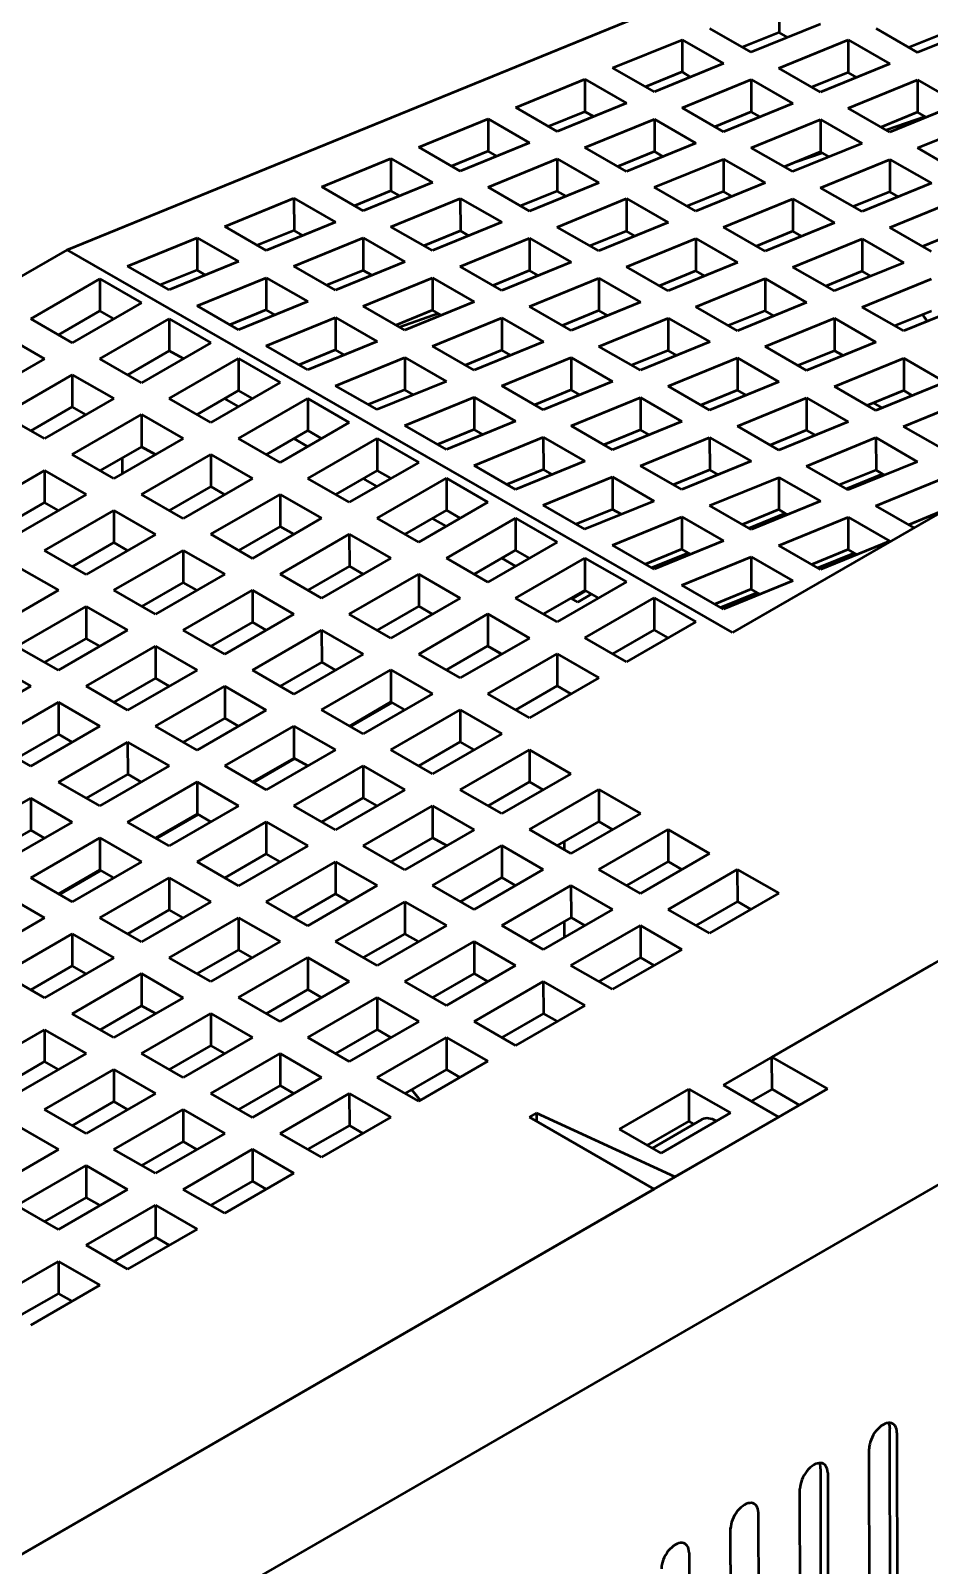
# Model space of a CAD drawing. Header units: millimetres. Extents: x 2121 to 4904, y 892 to 1933.
# Drawn here: x 3105.7 to 3174.5, y 1711.3 to 1828.8 of the extents above; entities that cross this region are included whole.
import ezdxf

# ---------------------------------------------------------------- set-up
doc = ezdxf.new("R2010")
doc.units = ezdxf.units.MM
doc.header["$LTSCALE"] = 1.8
doc.layers.add('외형선(ISO)', color=7, linetype='Continuous', lineweight=50)

msp = doc.modelspace()

# ---------------------------------------------------------------- linework, layer by layer
at = {"layer": '외형선(ISO)'}
for p, q in [((3108.52, 1812.02), (3177.48, 1840.18)), ((3251.03, 1835.58), (3159.44, 1782.7)), ((3163, 1831.14), (3163.01, 1828.66)), ((3160.88, 1827.14), (3157.7, 1828.97)), ((3163.01, 1828.66), (3160.22, 1827.52)), ((3166.19, 1829.3), (3160.88, 1827.14)), ((3163.67, 1828.28), (3163.01, 1828.66)), ((3173.61, 1827.12), (3170.43, 1828.95)), ((3175.74, 1828.64), (3172.95, 1827.5)), ((3178.92, 1829.28), (3173.61, 1827.12)), ((3150.27, 1825.94), (3155.58, 1828.1)), ((3155.58, 1828.1), (3158.76, 1826.27)), ((3155.58, 1828.1), (3155.58, 1825.63)), ((3163, 1825.92), (3168.31, 1828.08)), ((3168.31, 1828.08), (3171.49, 1826.25)), ((3168.31, 1828.08), (3168.31, 1825.6)), ((3158.76, 1826.27), (3153.46, 1824.1)), ((3171.49, 1826.25), (3166.19, 1824.08)), ((3142.85, 1822.9), (3148.15, 1825.07)), ((3148.15, 1825.07), (3151.33, 1823.24)), ((3148.15, 1825.07), (3148.15, 1822.59)), ((3153.46, 1824.1), (3150.27, 1825.94)), ((3155.58, 1825.63), (3152.79, 1824.49)), ((3156.24, 1825.24), (3155.58, 1825.63)), ((3155.58, 1822.88), (3160.88, 1825.05)), ((3160.88, 1825.05), (3164.06, 1823.22)), ((3160.88, 1825.05), (3160.88, 1822.57)), ((3166.19, 1824.08), (3163, 1825.92)), ((3168.31, 1825.6), (3165.52, 1824.47)), ((3168.97, 1825.22), (3168.31, 1825.6)), ((3168.31, 1822.86), (3173.61, 1825.03)), ((3173.61, 1825.03), (3176.79, 1823.2)), ((3173.61, 1825.03), (3173.61, 1822.55)), ((3146.03, 1821.07), (3142.85, 1822.9)), ((3148.15, 1822.59), (3145.37, 1821.45)), ((3151.33, 1823.24), (3146.03, 1821.07)), ((3148.82, 1822.21), (3148.15, 1822.59)), ((3158.76, 1821.05), (3155.58, 1822.88)), ((3160.88, 1822.57), (3158.09, 1821.43)), ((3164.06, 1823.22), (3158.76, 1821.05)), ((3161.55, 1822.19), (3160.88, 1822.57)), ((3171.49, 1821.03), (3168.31, 1822.86)), ((3173.61, 1822.55), (3170.82, 1821.41)), ((3176.79, 1823.2), (3171.49, 1821.03)), ((3174.28, 1822.17), (3173.61, 1822.55)), ((3135.42, 1819.87), (3140.73, 1822.04)), ((3140.73, 1822.04), (3143.91, 1820.2)), ((3140.73, 1822.04), (3140.73, 1819.56)), ((3148.15, 1819.85), (3153.46, 1822.02)), ((3153.46, 1822.02), (3156.64, 1820.18)), ((3153.46, 1822.02), (3153.46, 1819.54)), ((3160.88, 1819.83), (3166.18, 1821.99)), ((3166.18, 1821.99), (3169.37, 1820.16)), ((3166.18, 1821.99), (3166.19, 1819.52)), ((3171.22, 1821.19), (3174.17, 1822.23)), ((3173.61, 1819.81), (3178.91, 1821.97)), ((3143.91, 1820.2), (3138.6, 1818.04)), ((3156.64, 1820.18), (3151.33, 1818.02)), ((3169.37, 1820.16), (3164.06, 1818)), ((3128, 1816.84), (3133.3, 1819)), ((3133.3, 1819), (3136.48, 1817.17)), ((3133.3, 1819), (3133.3, 1816.53)), ((3138.6, 1818.04), (3135.42, 1819.87)), ((3140.73, 1819.56), (3137.94, 1818.42)), ((3141.39, 1819.18), (3140.73, 1819.56)), ((3140.73, 1816.82), (3146.03, 1818.98)), ((3146.03, 1818.98), (3149.21, 1817.15)), ((3146.03, 1818.98), (3146.03, 1816.51)), ((3151.33, 1818.02), (3148.15, 1819.85)), ((3153.46, 1819.54), (3150.67, 1818.4)), ((3154.12, 1819.16), (3153.46, 1819.54)), ((3164.06, 1818), (3160.88, 1819.83)), ((3166.19, 1819.52), (3163.4, 1818.38)), ((3164.29, 1818.74), (3166.3, 1819.45)), ((3166.85, 1819.14), (3166.19, 1819.52)), ((3176.79, 1817.97), (3173.61, 1819.81)), ((3153.45, 1816.8), (3158.76, 1818.96)), ((3158.75, 1748.06), (3280.73, 1818.48)), ((3158.76, 1818.96), (3161.94, 1817.13)), ((3158.76, 1818.96), (3158.76, 1816.48)), ((3166.18, 1816.77), (3171.49, 1818.94)), ((3171.49, 1818.94), (3174.67, 1817.11)), ((3171.49, 1818.94), (3171.49, 1816.46)), ((3131.18, 1815.01), (3128, 1816.84)), ((3136.48, 1817.17), (3131.18, 1815.01)), ((3143.91, 1814.98), (3140.73, 1816.82)), ((3149.21, 1817.15), (3143.91, 1814.98)), ((3156.64, 1814.96), (3153.45, 1816.8)), ((3161.94, 1817.13), (3156.64, 1814.96)), ((3169.37, 1814.94), (3166.18, 1816.77)), ((3174.67, 1817.11), (3169.37, 1814.94)), ((3120.57, 1813.81), (3125.87, 1815.97)), ((3125.87, 1815.97), (3129.06, 1814.14)), ((3125.87, 1815.97), (3125.88, 1813.49)), ((3133.3, 1816.53), (3130.51, 1815.39)), ((3133.97, 1816.14), (3133.3, 1816.53)), ((3133.3, 1813.78), (3138.6, 1815.95)), ((3138.6, 1815.95), (3141.79, 1814.12)), ((3138.6, 1815.95), (3138.61, 1813.47)), ((3146.03, 1816.51), (3143.24, 1815.37)), ((3146.7, 1816.12), (3146.03, 1816.51)), ((3146.03, 1813.76), (3151.33, 1815.93)), ((3151.33, 1815.93), (3154.51, 1814.1)), ((3151.33, 1815.93), (3151.34, 1813.45)), ((3158.76, 1816.48), (3155.97, 1815.35)), ((3159.43, 1816.1), (3158.76, 1816.48)), ((3158.76, 1813.74), (3164.06, 1815.91)), ((3164.06, 1815.91), (3167.24, 1814.08)), ((3164.06, 1815.91), (3164.06, 1813.43)), ((3171.49, 1816.46), (3168.7, 1815.32)), ((3172.15, 1816.08), (3171.49, 1816.46)), ((3171.49, 1813.72), (3176.79, 1815.89)), ((3123.75, 1811.97), (3120.57, 1813.81)), ((3125.88, 1813.49), (3123.09, 1812.36)), ((3129.06, 1814.14), (3123.75, 1811.97)), ((3126.54, 1813.11), (3125.88, 1813.49)), ((3136.48, 1811.95), (3133.3, 1813.78)), ((3138.61, 1813.47), (3135.82, 1812.33)), ((3141.79, 1814.12), (3136.48, 1811.95)), ((3139.27, 1813.09), (3138.61, 1813.47)), ((3149.21, 1811.93), (3146.03, 1813.76)), ((3151.34, 1813.45), (3148.55, 1812.31)), ((3154.51, 1814.1), (3149.21, 1811.93)), ((3152, 1813.07), (3151.34, 1813.45)), ((3161.94, 1811.91), (3158.76, 1813.74)), ((3164.06, 1813.43), (3161.28, 1812.29)), ((3167.24, 1814.08), (3161.94, 1811.91)), ((3164.73, 1813.05), (3164.06, 1813.43)), ((3174.67, 1811.89), (3171.49, 1813.72)), ((3176.79, 1813.41), (3174, 1812.27)), ((3108.52, 1812.02), (2986.92, 1741.81)), ((3159.44, 1782.7), (3108.52, 1812.02)), ((3113.14, 1810.77), (3118.45, 1812.94)), ((3118.45, 1812.94), (3121.63, 1811.11)), ((3118.45, 1812.94), (3118.45, 1810.46)), ((3125.87, 1810.75), (3131.18, 1812.92)), ((3131.18, 1812.92), (3134.36, 1811.09)), ((3131.18, 1812.92), (3131.18, 1810.44)), ((3138.6, 1810.73), (3143.91, 1812.9)), ((3143.91, 1812.9), (3147.09, 1811.06)), ((3143.91, 1812.9), (3143.91, 1810.42)), ((3151.33, 1810.71), (3156.64, 1812.88)), ((3156.64, 1812.88), (3159.82, 1811.04)), ((3156.64, 1812.88), (3156.64, 1810.4)), ((3164.06, 1810.69), (3169.37, 1812.85)), ((3169.37, 1812.85), (3172.55, 1811.02)), ((3169.37, 1812.85), (3169.37, 1810.38)), ((3116.33, 1808.94), (3113.14, 1810.77)), ((3121.63, 1811.11), (3116.33, 1808.94)), ((3134.36, 1811.09), (3129.05, 1808.92)), ((3147.09, 1811.06), (3141.78, 1808.9)), ((3159.82, 1811.04), (3154.51, 1808.88)), ((3172.55, 1811.02), (3167.24, 1808.86)), ((3105.72, 1806.73), (3111.02, 1809.79)), ((3111.02, 1809.79), (3114.2, 1807.96)), ((3111.02, 1809.79), (3111.02, 1807.34)), ((3118.45, 1810.46), (3115.66, 1809.32)), ((3119.11, 1810.08), (3118.45, 1810.46)), ((3118.45, 1807.72), (3123.75, 1809.88)), ((3123.75, 1809.88), (3126.93, 1808.05)), ((3123.75, 1809.88), (3123.75, 1807.41)), ((3129.05, 1808.92), (3125.87, 1810.75)), ((3131.18, 1810.44), (3128.39, 1809.3)), ((3131.84, 1810.06), (3131.18, 1810.44)), ((3131.18, 1807.7), (3136.48, 1809.86)), ((3136.48, 1809.86), (3139.66, 1808.03)), ((3136.48, 1809.86), (3136.48, 1807.39)), ((3141.78, 1808.9), (3138.6, 1810.73)), ((3143.91, 1810.42), (3141.12, 1809.28)), ((3144.57, 1810.04), (3143.91, 1810.42)), ((3143.91, 1807.68), (3149.21, 1809.84)), ((3149.21, 1809.84), (3152.39, 1808.01)), ((3149.21, 1809.84), (3149.21, 1807.37)), ((3154.51, 1808.88), (3151.33, 1810.71)), ((3156.64, 1810.4), (3153.85, 1809.26)), ((3156.63, 1807.66), (3161.94, 1809.82)), ((3157.3, 1810.02), (3156.64, 1810.4)), ((3161.94, 1809.82), (3165.12, 1807.99)), ((3161.94, 1809.82), (3161.94, 1807.34)), ((3167.24, 1808.86), (3164.06, 1810.69)), ((3169.37, 1810.38), (3166.58, 1809.24)), ((3169.36, 1807.63), (3174.67, 1809.8)), ((3170.03, 1809.99), (3169.37, 1810.38)), ((3111.02, 1807.34), (3107.85, 1805.5)), ((3114.2, 1807.96), (3108.9, 1804.9)), ((3112.08, 1806.73), (3111.02, 1807.34)), ((3121.63, 1805.89), (3118.45, 1807.72)), ((3123.75, 1807.41), (3120.96, 1806.27)), ((3126.93, 1808.05), (3121.63, 1805.89)), ((3124.42, 1807.03), (3123.75, 1807.41)), ((3134.36, 1805.86), (3131.18, 1807.7)), ((3136.48, 1807.39), (3133.69, 1806.25)), ((3139.66, 1808.03), (3134.36, 1805.86)), ((3137.15, 1807), (3136.48, 1807.39)), ((3147.09, 1805.84), (3143.91, 1807.68)), ((3149.21, 1807.37), (3146.42, 1806.23)), ((3152.39, 1808.01), (3147.09, 1805.84)), ((3149.88, 1806.98), (3149.21, 1807.37)), ((3159.82, 1805.82), (3156.63, 1807.66)), ((3161.94, 1807.34), (3159.15, 1806.21)), ((3165.12, 1807.99), (3159.82, 1805.82)), ((3162.61, 1806.96), (3161.94, 1807.34)), ((3172.55, 1805.8), (3169.36, 1807.63)), ((3174.67, 1807.32), (3171.88, 1806.18)), ((3177.85, 1807.97), (3172.55, 1805.8)), ((3108.9, 1804.9), (3105.72, 1806.73)), ((3111.02, 1803.67), (3116.33, 1806.74)), ((3116.33, 1806.74), (3119.51, 1804.9)), ((3116.33, 1806.74), (3116.33, 1804.29)), ((3123.75, 1804.66), (3129.05, 1806.83)), ((3129.05, 1806.83), (3132.24, 1805)), ((3129.05, 1806.83), (3129.06, 1804.35)), ((3136.94, 1807.13), (3133.98, 1806.08)), ((3136.48, 1804.64), (3141.78, 1806.81)), ((3141.78, 1806.81), (3144.97, 1804.98)), ((3141.78, 1806.81), (3141.79, 1804.33)), ((3149.21, 1804.62), (3154.51, 1806.79)), ((3154.51, 1806.79), (3157.7, 1804.96)), ((3154.51, 1806.79), (3154.52, 1804.31)), ((3161.94, 1804.6), (3167.24, 1806.77)), ((3167.24, 1806.77), (3170.42, 1804.93)), ((3167.24, 1806.77), (3167.25, 1804.29)), ((3103.6, 1805.5), (3106.78, 1803.67)), ((3119.51, 1804.9), (3114.2, 1801.84)), ((3132.24, 1805), (3126.93, 1802.83)), ((3144.97, 1804.98), (3139.66, 1802.81)), ((3157.7, 1804.96), (3152.39, 1802.79)), ((3170.42, 1804.93), (3165.12, 1802.77)), ((3116.33, 1804.29), (3113.15, 1802.45)), ((3117.38, 1803.68), (3116.33, 1804.29)), ((3126.93, 1802.83), (3123.75, 1804.66)), ((3129.06, 1804.35), (3126.27, 1803.21)), ((3129.06, 1804.35), (3128.95, 1804.31)), ((3129.05, 1801.61), (3134.36, 1803.78)), ((3129.72, 1803.97), (3129.06, 1804.35)), ((3134.36, 1803.78), (3137.54, 1801.94)), ((3134.36, 1803.78), (3134.36, 1801.3)), ((3139.66, 1802.81), (3136.48, 1804.64)), ((3141.79, 1804.33), (3139, 1803.19)), ((3141.78, 1801.59), (3147.09, 1803.76)), ((3142.45, 1803.95), (3141.79, 1804.33)), ((3147.09, 1803.76), (3150.27, 1801.92)), ((3147.09, 1803.76), (3147.09, 1801.28)), ((3152.39, 1802.79), (3149.21, 1804.62)), ((3154.52, 1804.31), (3151.73, 1803.17)), ((3154.51, 1801.57), (3159.82, 1803.73)), ((3155.18, 1803.93), (3154.52, 1804.31)), ((3159.82, 1803.73), (3163, 1801.9)), ((3159.82, 1803.73), (3159.82, 1801.26)), ((3165.12, 1802.77), (3161.94, 1804.6)), ((3167.25, 1804.29), (3164.46, 1803.15)), ((3167.24, 1801.55), (3172.55, 1803.71)), ((3167.91, 1803.91), (3167.25, 1804.29)), ((3172.55, 1803.71), (3175.73, 1801.88)), ((3172.55, 1803.71), (3172.55, 1801.24)), ((3106.78, 1803.67), (3101.48, 1800.61)), ((3114.2, 1801.84), (3111.02, 1803.67)), ((3116.33, 1800.62), (3121.63, 1803.68)), ((3121.63, 1803.68), (3124.81, 1801.85)), ((3121.63, 1803.68), (3121.63, 1801.23)), ((3103.6, 1799.39), (3108.9, 1802.45)), ((3108.9, 1802.45), (3112.08, 1800.62)), ((3108.9, 1802.45), (3108.9, 1800)), ((3124.81, 1801.85), (3119.51, 1798.79)), ((3132.24, 1799.78), (3129.05, 1801.61)), ((3137.54, 1801.94), (3132.24, 1799.78)), ((3144.96, 1799.76), (3141.78, 1801.59)), ((3150.27, 1801.92), (3144.96, 1799.76)), ((3157.69, 1799.74), (3154.51, 1801.57)), ((3163, 1801.9), (3157.69, 1799.74)), ((3170.42, 1799.71), (3167.24, 1801.55)), ((3175.73, 1801.88), (3170.42, 1799.71)), ((3097.76, 1695.72), (3280.73, 1801.35)), ((3112.08, 1800.62), (3106.78, 1797.56)), ((3119.51, 1798.79), (3116.33, 1800.62)), ((3121.63, 1801.23), (3118.45, 1799.4)), ((3121.62, 1800.01), (3120.56, 1800.62)), ((3122.69, 1800.62), (3121.63, 1801.23)), ((3121.63, 1797.57), (3126.93, 1800.63)), ((3126.93, 1800.63), (3130.11, 1798.8)), ((3126.93, 1800.63), (3126.93, 1798.18)), ((3134.36, 1801.3), (3131.57, 1800.16)), ((3135.02, 1800.92), (3134.36, 1801.3)), ((3134.36, 1798.56), (3139.66, 1800.72)), ((3139.66, 1800.72), (3142.84, 1798.89)), ((3139.66, 1800.72), (3139.66, 1798.25)), ((3147.09, 1801.28), (3144.3, 1800.14)), ((3147.75, 1800.9), (3147.09, 1801.28)), ((3147.09, 1798.54), (3152.39, 1800.7)), ((3152.39, 1800.7), (3155.57, 1798.87)), ((3152.39, 1800.7), (3152.39, 1798.22)), ((3159.82, 1801.26), (3157.03, 1800.12)), ((3160.48, 1800.88), (3159.82, 1801.26)), ((3159.82, 1798.51), (3165.12, 1800.68)), ((3165.12, 1800.68), (3168.3, 1798.85)), ((3165.12, 1800.68), (3165.12, 1798.2)), ((3172.55, 1801.24), (3169.76, 1800.1)), ((3170.91, 1799.91), (3170.25, 1800.3)), ((3172.54, 1798.49), (3177.85, 1800.66)), ((3173.21, 1800.85), (3172.55, 1801.24)), ((3106.78, 1797.56), (3103.6, 1799.39)), ((3108.9, 1800), (3105.72, 1798.16)), ((3109.96, 1799.39), (3108.9, 1800)), ((3108.9, 1796.33), (3114.2, 1799.4)), ((3114.2, 1799.4), (3117.39, 1797.56)), ((3114.2, 1799.4), (3114.21, 1796.94)), ((3126.93, 1798.18), (3123.76, 1796.34)), ((3130.11, 1798.8), (3124.81, 1795.73)), ((3127.99, 1797.57), (3126.93, 1798.18)), ((3137.54, 1796.72), (3134.36, 1798.56)), ((3139.66, 1798.25), (3136.87, 1797.11)), ((3142.84, 1798.89), (3137.54, 1796.72)), ((3140.33, 1797.86), (3139.66, 1798.25)), ((3150.27, 1796.7), (3147.09, 1798.54)), ((3152.39, 1798.22), (3149.6, 1797.09)), ((3155.57, 1798.87), (3150.27, 1796.7)), ((3153.06, 1797.84), (3152.39, 1798.22)), ((3163, 1796.68), (3159.82, 1798.51)), ((3165.12, 1798.2), (3162.33, 1797.06)), ((3168.3, 1798.85), (3163, 1796.68)), ((3165.79, 1797.82), (3165.12, 1798.2)), ((3165.66, 1797.89), (3165.66, 1797.77)), ((3175.73, 1796.66), (3172.54, 1798.49)), ((3114.21, 1796.94), (3111.03, 1795.11)), ((3117.39, 1797.56), (3112.08, 1794.5)), ((3114.2, 1796.94), (3115.26, 1796.33)), ((3115.26, 1796.34), (3114.21, 1796.94)), ((3124.81, 1795.73), (3121.63, 1797.57)), ((3126.92, 1796.95), (3125.87, 1797.56)), ((3126.93, 1794.51), (3132.24, 1797.57)), ((3132.24, 1797.57), (3135.42, 1795.74)), ((3132.24, 1797.57), (3132.24, 1795.12)), ((3139.66, 1795.5), (3144.96, 1797.67)), ((3144.96, 1797.67), (3148.15, 1795.84)), ((3144.96, 1797.67), (3144.97, 1795.19)), ((3152.39, 1795.48), (3157.69, 1797.65)), ((3157.69, 1797.65), (3160.88, 1795.82)), ((3157.69, 1797.65), (3157.7, 1795.17)), ((3165.12, 1795.46), (3170.42, 1797.63)), ((3170.42, 1797.63), (3173.61, 1795.79)), ((3170.42, 1797.63), (3170.43, 1795.15)), ((3112.08, 1794.5), (3108.9, 1796.33)), ((3112.72, 1796.09), (3112.72, 1794.87)), ((3114.2, 1793.28), (3119.51, 1796.34)), ((3119.51, 1796.34), (3122.69, 1794.51)), ((3119.51, 1796.34), (3119.51, 1793.89)), ((3135.42, 1795.74), (3130.11, 1792.68)), ((3142.84, 1793.67), (3139.66, 1795.5)), ((3148.15, 1795.84), (3142.84, 1793.67)), ((3155.57, 1793.65), (3152.39, 1795.48)), ((3160.88, 1795.82), (3155.57, 1793.65)), ((3173.61, 1795.79), (3168.3, 1793.63)), ((3101.48, 1792.05), (3106.78, 1795.11)), ((3106.78, 1795.11), (3109.96, 1793.28)), ((3106.78, 1795.11), (3106.78, 1792.66)), ((3122.69, 1794.51), (3117.39, 1791.45)), ((3130.11, 1792.68), (3126.93, 1794.51)), ((3132.24, 1795.12), (3129.06, 1793.29)), ((3132.23, 1793.9), (3131.17, 1794.51)), ((3133.29, 1794.52), (3132.24, 1795.12)), ((3132.24, 1791.46), (3137.54, 1794.52)), ((3137.54, 1794.52), (3140.72, 1792.69)), ((3137.54, 1794.52), (3137.54, 1792.07)), ((3144.97, 1795.19), (3142.18, 1794.05)), ((3144.96, 1792.45), (3150.27, 1794.62)), ((3145.63, 1794.81), (3144.97, 1795.19)), ((3150.27, 1794.62), (3153.45, 1792.78)), ((3150.27, 1794.62), (3150.27, 1792.14)), ((3157.7, 1795.17), (3154.91, 1794.03)), ((3157.69, 1792.43), (3163, 1794.59)), ((3158.36, 1794.79), (3157.7, 1795.17)), ((3163, 1794.59), (3166.18, 1792.76)), ((3163, 1794.59), (3163, 1792.12)), ((3168.3, 1793.63), (3165.12, 1795.46)), ((3170.43, 1795.15), (3167.64, 1794.01)), ((3168.14, 1793.72), (3170.94, 1794.85)), ((3170.42, 1792.41), (3175.73, 1794.57)), ((3171.09, 1794.77), (3170.43, 1795.15)), ((3109.96, 1793.28), (3104.66, 1790.21)), ((3117.39, 1791.45), (3114.2, 1793.28)), ((3119.51, 1793.89), (3116.33, 1792.06)), ((3119.5, 1793.89), (3120.56, 1793.28)), ((3120.57, 1793.28), (3119.51, 1793.89)), ((3119.51, 1790.23), (3124.81, 1793.29)), ((3124.81, 1793.29), (3127.99, 1791.46)), ((3124.81, 1793.29), (3124.81, 1790.84)), ((3106.78, 1792.66), (3103.6, 1790.82)), ((3107.84, 1792.05), (3106.78, 1792.66)), ((3106.78, 1788.99), (3112.08, 1792.06)), ((3112.08, 1792.06), (3115.26, 1790.22)), ((3112.08, 1792.06), (3112.09, 1789.6)), ((3137.54, 1792.07), (3134.36, 1790.23)), ((3140.72, 1792.69), (3135.42, 1789.63)), ((3138.6, 1791.46), (3137.54, 1792.07)), ((3148.15, 1790.62), (3144.96, 1792.45)), ((3150.27, 1792.14), (3147.48, 1791)), ((3153.45, 1792.78), (3148.15, 1790.62)), ((3150.93, 1791.76), (3150.27, 1792.14)), ((3160.87, 1790.6), (3157.69, 1792.43)), ((3163, 1792.12), (3160.21, 1790.98)), ((3166.18, 1792.76), (3160.87, 1790.6)), ((3163.66, 1791.73), (3163, 1792.12)), ((3173.34, 1790.73), (3170.42, 1792.41)), ((3175.66, 1792.07), (3172.94, 1790.96)), ((3124.81, 1790.84), (3121.63, 1789)), ((3127.99, 1791.46), (3122.69, 1788.39)), ((3125.87, 1790.23), (3124.81, 1790.84)), ((3124.81, 1790.83), (3125.86, 1790.23)), ((3135.42, 1789.63), (3132.24, 1791.46)), ((3137.53, 1790.85), (3136.47, 1791.45)), ((3137.54, 1788.4), (3142.84, 1791.47)), ((3142.84, 1791.47), (3146.02, 1789.63)), ((3142.84, 1791.47), (3142.84, 1789.02)), ((3150.27, 1789.39), (3155.57, 1791.56)), ((3150.93, 1791.76), (3150.9, 1791.74)), ((3155.57, 1791.56), (3158.75, 1789.73)), ((3155.57, 1791.56), (3155.57, 1789.08)), ((3160.69, 1790.7), (3163.49, 1791.84)), ((3163, 1789.37), (3168.3, 1791.54)), ((3168.3, 1791.54), (3171.48, 1789.71)), ((3168.3, 1791.54), (3168.3, 1789.06)), ((3115.26, 1790.22), (3109.96, 1787.16)), ((3122.69, 1788.39), (3119.51, 1790.23)), ((3124.81, 1787.17), (3130.11, 1790.23)), ((3130.11, 1790.23), (3133.3, 1788.4)), ((3130.11, 1790.23), (3130.12, 1787.78)), ((3146.02, 1789.63), (3140.72, 1786.57)), ((3158.75, 1789.73), (3153.45, 1787.56)), ((3171.48, 1789.71), (3166.18, 1787.54)), ((3109.96, 1787.16), (3106.78, 1788.99)), ((3112.09, 1789.6), (3108.91, 1787.77)), ((3112.08, 1785.94), (3117.39, 1789)), ((3113.14, 1789), (3112.09, 1789.6)), ((3117.39, 1789), (3120.57, 1787.17)), ((3117.39, 1789), (3117.39, 1786.55)), ((3142.84, 1789.02), (3139.67, 1787.18)), ((3143.9, 1788.41), (3142.84, 1789.02)), ((3153.45, 1787.56), (3150.27, 1789.39)), ((3155.57, 1789.08), (3152.78, 1787.94)), ((3153.24, 1787.68), (3156.04, 1788.82)), ((3156.24, 1788.7), (3155.57, 1789.08)), ((3155.57, 1786.34), (3160.87, 1788.51)), ((3160.87, 1788.51), (3164.06, 1786.67)), ((3160.87, 1788.51), (3160.88, 1786.03)), ((3166.18, 1787.54), (3163, 1789.37)), ((3168.3, 1789.06), (3165.51, 1787.92)), ((3168.79, 1788.78), (3165.99, 1787.65)), ((3168.97, 1788.68), (3168.3, 1789.06)), ((3104.66, 1787.77), (3107.84, 1785.94)), ((3130.12, 1787.78), (3126.94, 1785.95)), ((3133.3, 1788.4), (3127.99, 1785.34)), ((3130.11, 1787.78), (3131.17, 1787.17)), ((3131.17, 1787.18), (3130.12, 1787.78)), ((3140.72, 1786.57), (3137.54, 1788.4)), ((3142.83, 1787.79), (3141.78, 1788.4)), ((3142.84, 1785.35), (3148.15, 1788.41)), ((3148.15, 1788.41), (3151.33, 1786.58)), ((3148.15, 1788.41), (3148.15, 1785.96)), ((3117.39, 1786.55), (3114.21, 1784.71)), ((3120.57, 1787.17), (3115.26, 1784.11)), ((3118.44, 1785.94), (3117.39, 1786.55)), ((3127.99, 1785.34), (3124.81, 1787.17)), ((3130.11, 1784.12), (3135.42, 1787.18)), ((3135.42, 1787.18), (3138.6, 1785.35)), ((3135.42, 1787.18), (3135.42, 1784.73)), ((3151.33, 1786.58), (3146.02, 1783.52)), ((3158.75, 1784.51), (3155.57, 1786.34)), ((3164.06, 1786.67), (3158.75, 1784.51)), ((3107.84, 1785.94), (3102.54, 1782.87)), ((3115.26, 1784.11), (3112.08, 1785.94)), ((3117.39, 1782.89), (3122.69, 1785.95)), ((3122.69, 1785.95), (3125.87, 1784.12)), ((3122.69, 1785.95), (3122.69, 1783.5)), ((3138.6, 1785.35), (3133.3, 1782.29)), ((3146.02, 1783.52), (3142.84, 1785.35)), ((3148.15, 1785.96), (3144.97, 1784.13)), ((3147.61, 1785.04), (3147.08, 1785.35)), ((3148.23, 1785.92), (3147.16, 1785.3)), ((3148.68, 1785.66), (3147.61, 1785.04)), ((3149.2, 1785.35), (3148.15, 1785.96)), ((3148.15, 1782.3), (3153.45, 1785.36)), ((3153.45, 1785.36), (3156.63, 1783.53)), ((3153.45, 1785.36), (3153.45, 1782.91)), ((3160.88, 1786.03), (3158.09, 1784.89)), ((3161.34, 1785.76), (3158.54, 1784.63)), ((3161.54, 1785.65), (3160.88, 1786.03)), ((3104.66, 1781.65), (3109.96, 1784.71)), ((3109.96, 1784.71), (3113.14, 1782.88)), ((3109.96, 1784.71), (3109.96, 1782.26)), ((3125.87, 1784.12), (3120.57, 1781.05)), ((3133.3, 1782.29), (3130.11, 1784.12)), ((3135.42, 1784.73), (3132.24, 1782.89)), ((3135.41, 1784.73), (3136.47, 1784.12)), ((3136.48, 1784.12), (3135.42, 1784.73)), ((3135.42, 1781.06), (3140.72, 1784.13)), ((3140.72, 1784.13), (3143.9, 1782.29)), ((3140.72, 1784.13), (3140.72, 1781.68)), ((3113.14, 1782.88), (3107.84, 1779.82)), ((3120.57, 1781.05), (3117.39, 1782.89)), ((3122.69, 1783.5), (3119.51, 1781.66)), ((3123.75, 1782.89), (3122.69, 1783.5)), ((3122.69, 1779.83), (3127.99, 1782.89)), ((3127.99, 1782.89), (3131.17, 1781.06)), ((3127.99, 1782.89), (3128, 1780.44)), ((3153.45, 1782.91), (3150.27, 1781.07)), ((3156.63, 1783.53), (3151.33, 1780.46)), ((3154.51, 1782.3), (3153.45, 1782.91)), ((3107.84, 1779.82), (3104.66, 1781.65)), ((3109.96, 1782.26), (3106.78, 1780.43)), ((3111.02, 1781.66), (3109.96, 1782.26)), ((3109.96, 1778.6), (3115.26, 1781.66)), ((3115.26, 1781.66), (3118.45, 1779.83)), ((3115.26, 1781.66), (3115.27, 1779.21)), ((3140.72, 1781.68), (3137.54, 1779.84)), ((3143.9, 1782.29), (3138.6, 1779.23)), ((3141.78, 1781.07), (3140.72, 1781.68)), ((3140.72, 1781.67), (3141.77, 1781.06)), ((3151.33, 1780.46), (3148.15, 1782.3)), ((3102.54, 1780.43), (3105.72, 1778.6)), ((3128, 1780.44), (3124.82, 1778.61)), ((3131.17, 1781.06), (3125.87, 1778)), ((3129.05, 1779.83), (3128, 1780.44)), ((3138.6, 1779.23), (3135.42, 1781.06)), ((3140.72, 1778.01), (3146.02, 1781.07)), ((3146.02, 1781.07), (3149.21, 1779.24)), ((3146.02, 1781.07), (3146.03, 1778.62)), ((3115.27, 1779.21), (3112.09, 1777.37)), ((3118.45, 1779.83), (3113.14, 1776.77)), ((3116.32, 1778.6), (3115.27, 1779.21)), ((3125.87, 1778), (3122.69, 1779.83)), ((3127.99, 1776.78), (3133.3, 1779.84)), ((3133.3, 1779.84), (3136.48, 1778.01)), ((3133.3, 1779.84), (3133.3, 1777.39)), ((3149.21, 1779.24), (3143.9, 1776.18)), ((3105.72, 1778.6), (3100.42, 1775.53)), ((3113.14, 1776.77), (3109.96, 1778.6)), ((3115.26, 1775.54), (3120.57, 1778.61)), ((3120.57, 1778.61), (3123.75, 1776.77)), ((3120.57, 1778.61), (3120.57, 1776.16)), ((3136.48, 1778.01), (3131.17, 1774.95)), ((3143.9, 1776.18), (3140.72, 1778.01)), ((3146.03, 1778.62), (3142.85, 1776.79)), ((3146.02, 1778.62), (3147.08, 1778.01)), ((3147.08, 1778.01), (3146.03, 1778.62)), ((3102.54, 1774.31), (3107.84, 1777.37)), ((3107.84, 1777.37), (3111.02, 1775.54)), ((3107.84, 1777.37), (3107.84, 1774.92)), ((3123.75, 1776.77), (3118.45, 1773.71)), ((3131.17, 1774.95), (3127.99, 1776.78)), ((3133.3, 1777.39), (3130.12, 1775.55)), ((3133.38, 1777.34), (3130.2, 1775.51)), ((3134.35, 1776.78), (3133.3, 1777.39)), ((3133.3, 1773.72), (3138.6, 1776.79)), ((3138.6, 1776.79), (3141.78, 1774.95)), ((3138.6, 1776.79), (3138.6, 1774.33)), ((3111.02, 1775.54), (3105.72, 1772.48)), ((3118.45, 1773.71), (3115.26, 1775.54)), ((3120.57, 1776.16), (3117.39, 1774.32)), ((3121.63, 1775.55), (3120.57, 1776.16)), ((3120.57, 1772.49), (3125.87, 1775.55)), ((3125.87, 1775.55), (3129.05, 1773.72)), ((3125.87, 1775.55), (3125.87, 1773.1)), ((3107.84, 1774.92), (3104.66, 1773.09)), ((3108.9, 1774.32), (3107.84, 1774.92)), ((3138.6, 1774.33), (3135.42, 1772.5)), ((3141.78, 1774.95), (3136.48, 1771.89)), ((3139.66, 1773.73), (3138.6, 1774.33)), ((3105.72, 1772.48), (3102.54, 1774.31)), ((3107.84, 1771.26), (3113.14, 1774.32)), ((3113.14, 1774.32), (3116.33, 1772.49)), ((3113.14, 1774.32), (3113.15, 1771.87)), ((3129.05, 1773.72), (3123.75, 1770.66)), ((3136.48, 1771.89), (3133.3, 1773.72)), ((3138.6, 1770.67), (3143.9, 1773.73)), ((3143.9, 1773.73), (3147.08, 1771.9)), ((3143.9, 1773.73), (3143.91, 1771.28)), ((3116.33, 1772.49), (3111.02, 1769.43)), ((3123.75, 1770.66), (3120.57, 1772.49)), ((3125.87, 1773.1), (3122.69, 1771.27)), ((3125.95, 1773.06), (3122.77, 1771.22)), ((3126.93, 1772.49), (3125.87, 1773.1)), ((3125.87, 1769.44), (3131.17, 1772.5)), ((3131.17, 1772.5), (3134.36, 1770.67)), ((3131.17, 1772.5), (3131.18, 1770.05)), ((3111.02, 1769.43), (3107.84, 1771.26)), ((3113.15, 1771.87), (3109.97, 1770.03)), ((3113.14, 1768.2), (3118.45, 1771.27)), ((3114.2, 1771.26), (3113.15, 1771.87)), ((3118.45, 1771.27), (3121.63, 1769.43)), ((3118.45, 1771.27), (3118.45, 1768.82)), ((3143.91, 1771.28), (3140.73, 1769.44)), ((3147.08, 1771.9), (3141.78, 1768.84)), ((3144.96, 1770.67), (3143.91, 1771.28)), ((3100.42, 1766.97), (3105.72, 1770.03)), ((3105.72, 1770.03), (3108.9, 1768.2)), ((3105.72, 1770.03), (3105.72, 1767.58)), ((3131.18, 1770.05), (3128, 1768.21)), ((3134.36, 1770.67), (3129.05, 1767.6)), ((3132.23, 1769.44), (3131.18, 1770.05)), ((3141.78, 1768.84), (3138.6, 1770.67)), ((3143.9, 1767.62), (3149.21, 1770.68)), ((3149.21, 1770.68), (3152.39, 1768.85)), ((3149.21, 1770.68), (3149.21, 1768.23)), ((3118.45, 1768.82), (3115.27, 1766.98)), ((3118.53, 1768.77), (3115.35, 1766.93)), ((3121.63, 1769.43), (3116.33, 1766.37)), ((3119.5, 1768.21), (3118.45, 1768.82)), ((3129.05, 1767.6), (3125.87, 1769.44)), ((3131.17, 1766.38), (3136.48, 1769.44)), ((3136.48, 1769.44), (3139.66, 1767.61)), ((3136.48, 1769.44), (3136.48, 1766.99)), ((3152.39, 1768.85), (3147.08, 1765.78)), ((3105.72, 1767.58), (3102.54, 1765.75)), ((3108.9, 1768.2), (3103.6, 1765.14)), ((3106.78, 1766.97), (3105.72, 1767.58)), ((3116.33, 1766.37), (3113.14, 1768.2)), ((3118.45, 1765.15), (3123.75, 1768.21)), ((3123.75, 1768.21), (3126.93, 1766.38)), ((3123.75, 1768.21), (3123.75, 1765.76)), ((3139.66, 1767.61), (3134.36, 1764.55)), ((3147.08, 1765.78), (3143.9, 1767.62)), ((3149.21, 1768.23), (3146.03, 1766.39)), ((3150.26, 1767.62), (3149.21, 1768.23)), ((3149.21, 1764.56), (3154.51, 1767.62)), ((3154.51, 1767.62), (3157.69, 1765.79)), ((3154.51, 1767.62), (3154.51, 1765.17)), ((3105.72, 1763.92), (3111.02, 1766.98)), ((3111.02, 1766.98), (3114.2, 1765.15)), ((3111.02, 1766.98), (3111.02, 1764.53)), ((3126.93, 1766.38), (3121.63, 1763.32)), ((3134.36, 1764.55), (3131.17, 1766.38)), ((3136.48, 1766.99), (3133.3, 1765.16)), ((3137.54, 1766.39), (3136.48, 1766.99)), ((3136.48, 1763.33), (3141.78, 1766.39)), ((3141.78, 1766.39), (3144.96, 1764.56)), ((3141.78, 1766.39), (3141.78, 1763.94)), ((3146.58, 1766.08), (3146.58, 1766.71)), ((3114.2, 1765.15), (3108.9, 1762.09)), ((3121.63, 1763.32), (3118.45, 1765.15)), ((3123.75, 1765.76), (3120.57, 1763.93)), ((3124.81, 1765.15), (3123.75, 1765.76)), ((3123.75, 1762.1), (3129.05, 1765.16)), ((3129.05, 1765.16), (3132.24, 1763.33)), ((3129.05, 1765.16), (3129.06, 1762.71)), ((3154.51, 1765.17), (3151.33, 1763.34)), ((3157.69, 1765.79), (3152.39, 1762.73)), ((3155.57, 1764.57), (3154.51, 1765.17)), ((3108.9, 1762.09), (3105.72, 1763.92)), ((3111.02, 1764.53), (3107.85, 1762.69)), ((3111.1, 1764.48), (3107.92, 1762.65)), ((3112.08, 1763.92), (3111.02, 1764.53)), ((3111.02, 1760.86), (3116.33, 1763.93)), ((3116.33, 1763.93), (3119.51, 1762.09)), ((3116.33, 1763.93), (3116.33, 1761.47)), ((3141.78, 1763.94), (3138.6, 1762.1)), ((3144.96, 1764.56), (3139.66, 1761.5)), ((3142.84, 1763.33), (3141.78, 1763.94)), ((3152.39, 1762.73), (3149.21, 1764.56)), ((3154.51, 1761.51), (3159.81, 1764.57)), ((3159.81, 1764.57), (3162.99, 1762.74)), ((3159.81, 1764.57), (3159.82, 1762.12)), ((3103.6, 1762.69), (3106.78, 1760.86)), ((3129.06, 1762.71), (3125.88, 1760.87)), ((3132.24, 1763.33), (3126.93, 1760.26)), ((3130.11, 1762.1), (3129.06, 1762.71)), ((3139.66, 1761.5), (3136.48, 1763.33)), ((3141.78, 1760.28), (3147.08, 1763.34)), ((3147.08, 1763.34), (3150.27, 1761.5)), ((3147.08, 1763.34), (3147.09, 1760.89)), ((3162.99, 1762.74), (3157.69, 1759.68)), ((3116.33, 1761.47), (3113.15, 1759.64)), ((3119.51, 1762.09), (3114.2, 1759.03)), ((3117.38, 1760.87), (3116.33, 1761.47)), ((3126.93, 1760.26), (3123.75, 1762.1)), ((3129.05, 1759.04), (3134.36, 1762.1)), ((3134.36, 1762.1), (3137.54, 1760.27)), ((3134.36, 1762.1), (3134.36, 1759.65)), ((3150.27, 1761.5), (3144.96, 1758.44)), ((3157.69, 1759.68), (3154.51, 1761.51)), ((3159.82, 1762.12), (3156.64, 1760.28)), ((3160.87, 1761.51), (3159.82, 1762.12)), ((3106.78, 1760.86), (3101.48, 1757.8)), ((3114.2, 1759.03), (3111.02, 1760.86)), ((3116.33, 1757.81), (3121.63, 1760.87)), ((3121.63, 1760.87), (3124.81, 1759.04)), ((3121.63, 1760.87), (3121.63, 1758.42)), ((3137.54, 1760.27), (3132.24, 1757.21)), ((3144.96, 1758.44), (3141.78, 1760.28)), ((3147.09, 1760.89), (3143.91, 1759.05)), ((3146.59, 1759.38), (3146.58, 1760.6)), ((3147.08, 1757.22), (3152.39, 1760.28)), ((3148.14, 1760.28), (3147.09, 1760.89)), ((3152.39, 1760.28), (3155.57, 1758.45)), ((3152.39, 1760.28), (3152.39, 1757.83)), ((3103.6, 1756.58), (3108.9, 1759.64)), ((3108.9, 1759.64), (3112.08, 1757.81)), ((3108.9, 1759.64), (3108.9, 1757.19)), ((3134.36, 1759.65), (3131.18, 1757.82)), ((3135.41, 1759.05), (3134.36, 1759.65)), ((3121.63, 1758.42), (3118.45, 1756.59)), ((3124.81, 1759.04), (3119.51, 1755.98)), ((3122.69, 1757.81), (3121.63, 1758.42)), ((3132.24, 1757.21), (3129.05, 1759.04)), ((3134.36, 1755.99), (3139.66, 1759.05)), ((3139.66, 1759.05), (3142.84, 1757.22)), ((3139.66, 1759.05), (3139.66, 1756.6)), ((3155.57, 1758.45), (3150.27, 1755.39)), ((3108.9, 1757.19), (3105.72, 1755.35)), ((3112.08, 1757.81), (3106.78, 1754.74)), ((3109.96, 1756.58), (3108.9, 1757.19)), ((3119.51, 1755.98), (3116.33, 1757.81)), ((3121.63, 1754.76), (3126.93, 1757.82)), ((3126.93, 1757.82), (3130.11, 1755.99)), ((3126.93, 1757.82), (3126.93, 1755.37)), ((3142.84, 1757.22), (3137.54, 1754.16)), ((3150.27, 1755.39), (3147.08, 1757.22)), ((3152.39, 1757.83), (3149.21, 1756)), ((3153.45, 1757.22), (3152.39, 1757.83)), ((3174.66, 1757.24), (3162.46, 1750.2)), ((3106.78, 1754.74), (3103.6, 1756.58)), ((3108.9, 1753.52), (3114.2, 1756.59)), ((3114.2, 1756.59), (3117.39, 1754.75)), ((3114.2, 1756.59), (3114.21, 1754.13)), ((3130.11, 1755.99), (3124.81, 1752.92)), ((3137.54, 1754.16), (3134.36, 1755.99)), ((3139.66, 1756.6), (3136.48, 1754.76)), ((3140.72, 1755.99), (3139.66, 1756.6)), ((3139.66, 1752.93), (3144.96, 1756)), ((3144.96, 1756), (3148.15, 1754.16)), ((3144.96, 1756), (3144.97, 1753.55)), ((3117.39, 1754.75), (3112.08, 1751.69)), ((3124.81, 1752.92), (3121.63, 1754.76)), ((3126.93, 1755.37), (3123.76, 1753.53)), ((3127.99, 1754.76), (3126.93, 1755.37)), ((3126.93, 1751.7), (3132.24, 1754.76)), ((3132.24, 1754.76), (3135.42, 1752.93)), ((3132.24, 1754.76), (3132.24, 1752.31)), ((3112.08, 1751.69), (3108.9, 1753.52)), ((3114.21, 1754.13), (3111.03, 1752.3)), ((3114.2, 1750.47), (3119.51, 1753.53)), ((3115.26, 1753.53), (3114.21, 1754.13)), ((3119.51, 1753.53), (3122.69, 1751.7)), ((3119.51, 1753.53), (3119.51, 1751.08)), ((3144.97, 1753.55), (3141.79, 1751.71)), ((3148.15, 1754.16), (3142.84, 1751.1)), ((3146.02, 1752.94), (3144.97, 1753.55)), ((3101.48, 1749.24), (3106.78, 1752.3)), ((3106.78, 1752.3), (3109.96, 1750.47)), ((3106.78, 1752.3), (3106.78, 1749.85)), ((3132.24, 1752.31), (3129.06, 1750.48)), ((3135.42, 1752.93), (3130.11, 1749.87)), ((3133.29, 1751.71), (3132.24, 1752.31)), ((3142.84, 1751.1), (3139.66, 1752.93)), ((3119.51, 1751.08), (3116.33, 1749.24)), ((3122.69, 1751.7), (3117.39, 1748.64)), ((3120.57, 1750.47), (3119.51, 1751.08)), ((3130.11, 1749.87), (3126.93, 1751.7)), ((3132.24, 1748.65), (3137.54, 1751.71)), ((3137.54, 1751.71), (3140.72, 1749.88)), ((3137.54, 1751.71), (3137.54, 1749.26)), ((3106.78, 1749.85), (3103.6, 1748.01)), ((3109.96, 1750.47), (3104.66, 1747.4)), ((3107.84, 1749.24), (3106.78, 1749.85)), ((3117.39, 1748.64), (3114.2, 1750.47)), ((3119.51, 1747.42), (3124.81, 1750.48)), ((3124.81, 1750.48), (3127.99, 1748.64)), ((3124.81, 1750.48), (3124.81, 1748.03)), ((3140.72, 1749.88), (3135.42, 1746.82)), ((3162.46, 1750.2), (3166.71, 1747.76)), ((3162.47, 1747.75), (3162.46, 1750.2)), ((3106.78, 1746.18), (3112.08, 1749.24)), ((3112.08, 1749.24), (3115.26, 1747.41)), ((3112.08, 1749.24), (3112.09, 1746.79)), ((3127.99, 1748.64), (3122.69, 1745.58)), ((3135.42, 1746.82), (3132.24, 1748.65)), ((3137.54, 1749.26), (3134.36, 1747.42)), ((3138.6, 1748.65), (3137.54, 1749.26)), ((3166.71, 1747.76), (3088.22, 1702.44)), ((3115.26, 1747.41), (3109.96, 1744.35)), ((3122.69, 1745.58), (3119.51, 1747.42)), ((3124.81, 1748.03), (3121.63, 1746.19)), ((3125.87, 1747.42), (3124.81, 1748.03)), ((3124.81, 1744.36), (3130.11, 1747.42)), ((3130.11, 1747.42), (3133.3, 1745.59)), ((3130.11, 1747.42), (3130.12, 1744.97)), ((3134.87, 1747.72), (3135.54, 1746.89)), ((3150.8, 1744.69), (3156.1, 1747.75)), ((3156.1, 1747.75), (3159.28, 1745.92)), ((3156.1, 1747.75), (3156.1, 1745.3)), ((3158.75, 1748.06), (3162.99, 1745.61)), ((3162.47, 1747.75), (3160.88, 1746.83)), ((3164.58, 1746.53), (3162.47, 1747.75)), ((3109.96, 1744.35), (3106.78, 1746.18)), ((3112.09, 1746.79), (3108.91, 1744.96)), ((3112.08, 1743.13), (3117.39, 1746.19)), ((3113.14, 1746.19), (3112.09, 1746.79)), ((3117.39, 1746.19), (3120.57, 1744.36)), ((3117.39, 1746.19), (3117.39, 1743.74)), ((3104.66, 1744.96), (3107.84, 1743.13)), ((3130.12, 1744.97), (3126.94, 1743.14)), ((3133.3, 1745.59), (3127.99, 1742.53)), ((3131.17, 1744.36), (3130.12, 1744.97)), ((3143.9, 1745.6), (3144.43, 1745.91)), ((3153.45, 1740.1), (3143.9, 1745.6)), ((3155.04, 1741.02), (3144.43, 1745.91)), ((3144.43, 1745.91), (3144.43, 1745.29)), ((3156.1, 1745.3), (3152.92, 1743.46)), ((3153.32, 1743.23), (3157.1, 1745.41)), ((3159.28, 1745.92), (3153.98, 1742.85)), ((3155.04, 1741.02), (3162.99, 1745.61)), ((3156.5, 1745.07), (3156.1, 1745.3)), ((3120.57, 1744.36), (3115.26, 1741.3)), ((3127.99, 1742.53), (3124.81, 1744.36)), ((3153.98, 1742.85), (3150.8, 1744.69)), ((3107.84, 1743.13), (3102.54, 1740.06)), ((3115.26, 1741.3), (3112.08, 1743.13)), ((3117.39, 1743.74), (3114.21, 1741.9)), ((3118.44, 1743.13), (3117.39, 1743.74)), ((3117.39, 1740.07), (3122.69, 1743.14)), ((3122.69, 1743.14), (3125.87, 1741.3)), ((3122.69, 1743.14), (3122.69, 1740.69)), ((3104.66, 1738.84), (3109.96, 1741.9)), ((3109.96, 1741.9), (3113.14, 1740.07)), ((3109.96, 1741.9), (3109.96, 1739.45)), ((3122.69, 1740.69), (3119.51, 1738.85)), ((3125.87, 1741.3), (3120.57, 1738.24)), ((3123.75, 1740.08), (3122.69, 1740.69)), ((3071.78, 1692.95), (3153.45, 1740.1)), ((3109.96, 1739.45), (3106.78, 1737.62)), ((3113.14, 1740.07), (3107.84, 1737.01)), ((3111.02, 1738.85), (3109.96, 1739.45)), ((3120.57, 1738.24), (3117.39, 1740.07)), ((3107.84, 1737.01), (3104.66, 1738.84)), ((3109.96, 1735.79), (3115.26, 1738.85)), ((3115.26, 1738.85), (3118.45, 1737.02)), ((3115.26, 1738.85), (3115.27, 1736.4)), ((3118.45, 1737.02), (3113.14, 1733.96)), ((3113.14, 1733.96), (3109.96, 1735.79)), ((3115.27, 1736.4), (3112.09, 1734.56)), ((3116.32, 1735.79), (3115.27, 1736.4)), ((3102.54, 1731.5), (3107.84, 1734.56)), ((3107.84, 1734.56), (3111.02, 1732.73)), ((3107.84, 1734.56), (3107.84, 1732.11)), ((3107.84, 1732.11), (3104.66, 1730.28)), ((3111.02, 1732.73), (3105.72, 1729.67)), ((3108.9, 1731.5), (3107.84, 1732.11)), ((3171.52, 1698.45), (3171.5, 1721.73)), ((3172.03, 1721.43), (3172.06, 1698.14)), ((3169.93, 1696.92), (3169.91, 1720.2)), ((3166.22, 1695.39), (3166.2, 1718.67)), ((3166.73, 1718.37), (3166.75, 1695.08)), ((3164.63, 1693.86), (3164.6, 1717.14)), ((3161.42, 1715.31), (3161.45, 1692.02)), ((3159.33, 1693.24), (3159.3, 1714.17)), ((3159.33, 1690.8), (3159.3, 1714.08)), ((3156.12, 1712.24), (3156.15, 1688.96))]:
    msp.add_line(p, q, dxfattribs=at)
for centre, major_axis, ratio, start_param, end_param in [((3158.22, 1743.46), (-1.12, 1.95), 0.57735, 5.499943, 6.283185), ((3170.97, 1720.82), (0.75, 1.3), 0.578096, 5.49714, 8.638733), ((3170.44, 1721.12), (0.75, 1.3), 0.578096, 5.49714, 5.92255), ((3165.67, 1717.75), (0.75, 1.3), 0.578096, 5.49714, 8.638733), ((3165.13, 1718.06), (0.75, 1.3), 0.578096, 5.49714, 5.92255), ((3160.36, 1714.69), (0.75, 1.3), 0.578096, 5.49714, 8.638733), ((3155.06, 1711.63), (0.75, 1.3), 0.578096, 5.49714, 8.638733)]:
    msp.add_ellipse(centre, major_axis=major_axis, ratio=ratio, start_param=start_param, end_param=end_param, dxfattribs=at)
msp.add_open_spline([(3173.99, 1807.04), (3174.08, 1806.93), (3174.17, 1806.81), (3174.29, 1806.64), (3174.32, 1806.59), (3174.36, 1806.54)], degree=3, knots=[0.5286511, 0.5286511, 0.5286511, 0.5286511, 0.6283185, 0.6283185, 0.6668205, 0.6668205, 0.6668205, 0.6668205], dxfattribs=at)

doc.saveas('drawing.dxf')
